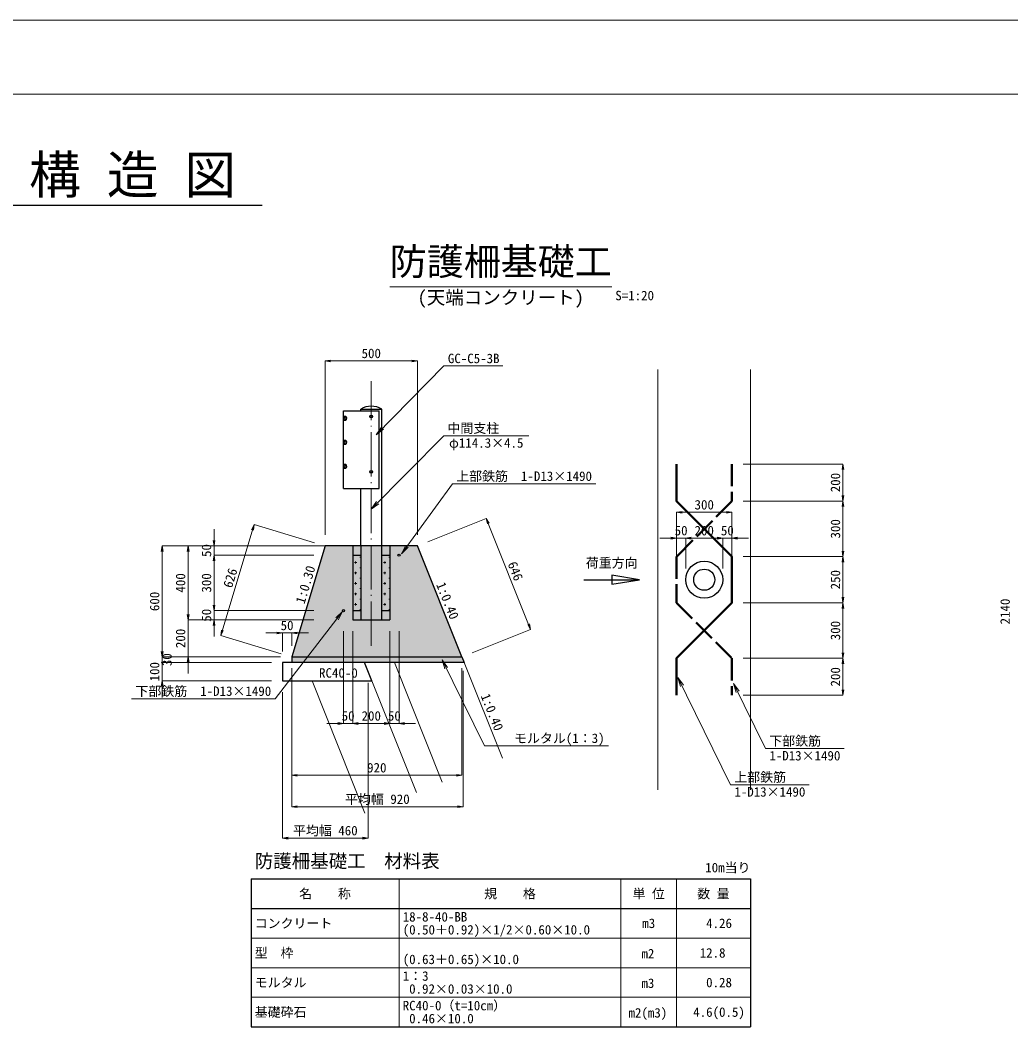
# Model space of a CAD drawing. Units: millimetres at full size, sheet at 1:20; some dimension numbers follow another scale. Extents: x 0 to 16820, y 0 to 11880.
# Drawn here: x 5802 to 11158, y 6438 to 11880 of the extents above; entities that cross this region are included whole.
import ezdxf
from ezdxf.enums import TextEntityAlignment as Align

# ---------------------------------------------------------------- set-up
doc = ezdxf.new("R2010")
doc.units = ezdxf.units.MM
doc.header["$LTSCALE"] = 20
doc.linetypes.add('DASHED', pattern=[7.5, 6, -1.5])
doc.linetypes.add('LONG_DASHED_DOTTED', pattern=[15.25, 12, -1.5, 0.25, -1.5])
for name, color, linetype, lineweight in [('D-MTR-FRAM', 7, 'Continuous', 25), ('D-MTR-LINE', 7, 'Continuous', 13), ('D-STR', 1, 'Continuous', 25), ('D-STR-DIM', 7, 'Continuous', 13), ('D-STR-HTXT', 7, 'Continuous', 13), ('D-STR-TXT', 7, 'Continuous', 13), ('V-nasSTD', 7, 'Continuous', 13)]:
    doc.layers.add(name, color=color, linetype=linetype, lineweight=lineweight)
doc.layers.add('D-MTR-TXT', color=7, linetype='Continuous')
doc.styles.add('ＭＳ ゴシック', font='')
doc.styles.get('ＭＳ ゴシック').set_extended_font_data('MS Gothic')

# ---------------------------------------------------------------- blocks, each defined once
blk = doc.blocks.new('open_arrow')
at = {"color": 0, "linetype": 'Continuous', "lineweight": -2}
blk.add_lwpolyline([(7.5, 1.25), (0, 0), (7.5, -1.25)], dxfattribs=at)
blk = doc.blocks.new('filled_dot')
at = {"color": 0, "linetype": 'Continuous', "lineweight": -2, "const_width": 1.25}
blk.add_lwpolyline([(-0.625, 0, 1), (0.625, 0, 1)], format="xyb", close=True, dxfattribs=at)

msp = doc.modelspace()

# ---------------------------------------------------------------- hatches: boundary and pattern name
at = {"layer": 'D-STR'}
msp.add_hatch(color=256, dxfattribs=at).paths.add_polyline_path([(7950, 9037.59), (8202, 8407.59), (7663.48, 8407.59), (7270, 8407.59), (7270, 8437.59), (7450, 9037.59)])

# ---------------------------------------------------------------- linework, layer by layer
at = {"layer": 'D-MTR-FRAM'}
for p, q in [((7050, 7237.59), (9750, 7237.59)), ((7050, 7237.59), (7050, 6437.59)), ((9750, 7237.59), (9750, 6437.59)), ((7050, 7077.59), (9750, 7077.59)), ((7050, 6437.59), (9750, 6437.59))]:
    msp.add_line(p, q, dxfattribs=at)
at = {"layer": 'D-MTR-LINE'}
for p, q in [((7850, 7237.59), (7850, 6437.59)), ((9050, 7237.59), (9050, 6437.59)), ((9350, 7237.59), (9350, 6437.59)), ((7050, 6917.59), (9750, 6917.59)), ((7050, 6917.59), (9750, 6917.59)), ((7050, 6757.59), (9750, 6757.59)), ((7050, 6597.59), (9750, 6597.59))]:
    msp.add_line(p, q, dxfattribs=at)
at = {"layer": 'D-STR', "lineweight": 13}
for p, q in [((9250, 9990.57), (9250, 7719.43)), ((9750, 9990.57), (9750, 7719.43)), ((7663.48, 8407.59), (7944.73, 7704.46)), ((7825.04, 8407.59), (8084.01, 7760.17)), ((8202, 8407.59), (8408.97, 7890.16)), ((7380.37, 8307.59), (7666.19, 7593.05))]:
    msp.add_line(p, q, dxfattribs=at)
at = {"layer": 'D-STR', "color": 3, "linetype": 'LONG_DASHED_DOTTED', "lineweight": 13}
msp.add_line((7700, 8497.36), (7700, 9928.56), dxfattribs=at)
at = {"layer": 'D-STR'}
for p, q in [((7550.68, 9347.59), (7550.68, 9767.59)), ((7550.68, 9767.59), (7742.68, 9767.59)), ((7642.85, 9777.59), (7757.15, 9777.59)), ((7642.85, 9767.59), (7642.85, 9777.59)), ((7742.68, 9347.59), (7742.68, 9767.59)), ((7757.15, 9037.59), (7757.15, 9777.59)), ((7550.68, 9347.59), (7742.68, 9347.59)), ((7642.85, 9037.59), (7642.85, 9347.59)), ((7600, 9037.59), (7600, 8637.59)), ((7642.85, 9037.59), (7642.85, 8637.59)), ((7757.15, 8637.59), (7757.15, 9037.59)), ((7800, 9037.59), (7800, 8637.59)), ((7600, 8987.59), (7642.85, 8987.59)), ((7757.15, 8987.59), (7800, 8987.59)), ((8850, 8855), (9150, 8855)), ((7600, 8687.59), (7642.85, 8687.59)), ((7757.15, 8687.59), (7800, 8687.59)), ((7600, 8637.59), (7800, 8637.59)), ((7642.85, 8637.59), (7757.15, 8637.59)), ((7270, 8437.59), (7270, 8407.59)), ((8190, 8437.59), (8202, 8407.59)), ((8202, 8407.59), (7663.48, 8407.59))]:
    msp.add_line(p, q, dxfattribs=at)
at = {"layer": 'D-STR', "color": 7, "lineweight": 13}
msp.add_line((7055.57, 9037.59), (7450, 9037.59), dxfattribs=at)
at = {"layer": 'D-STR', "lineweight": 50}
msp.add_lwpolyline([(9350, 8230), (9350, 8430), (9650, 8730), (9650, 8980), (9350, 9280), (9350, 9480)], dxfattribs=at)
at = {"layer": 'D-STR', "linetype": 'DASHED', "lineweight": 50}
msp.add_lwpolyline([(9650, 9480), (9650, 9280), (9350, 8980), (9350, 8730), (9650, 8430), (9650, 8230)], dxfattribs=at)
at = {"layer": 'D-STR'}
for points in [[(7270, 8437.59), (8190, 8437.59), (7950, 9037.59), (7450, 9037.59)], [(9000, 8830), (9150, 8855), (9000, 8880)], [(7270, 8407.59), (7220, 8407.59), (7220, 8307.59), (7703.48, 8307.59), (7663.48, 8407.59)]]:
    msp.add_lwpolyline(points, close=True, dxfattribs=at)
for centre, radius in [((7699.89, 9737.59), 7.5), ((7558.52, 9727.59), 5.5), ((7558.52, 9597.59), 5.5), ((7558.52, 9467.59), 5.5), ((7699.89, 9437.59), 7.5), ((7850, 8987.59), 6.25), ((9500, 8855), 100), ((9500, 8855), 57.15), ((7550, 8687.59), 6.25)]:
    msp.add_circle(centre, radius, dxfattribs=at)
for centre, radius, start, end in [((7700, 9676.83), 115.84, 60.43883, 119.56117), ((7558.52, 9727.59), 10, 218.43321, 141.56679), ((7558.52, 9597.59), 10, 218.43321, 141.56679), ((7558.52, 9467.59), 10, 218.43321, 141.56679)]:
    msp.add_arc(centre, radius, start, end, dxfattribs=at)
at = {"layer": 'D-STR-DIM'}
for p, q in [((7450, 10037.59), (7950, 10037.59)), ((7450, 9097.59), (7450, 10037.59)), ((7950, 9097.59), (7950, 10037.59)), ((9710, 9480), (10250, 9480)), ((10250, 9280), (10250, 9480)), ((9710, 9280), (10250, 9280)), ((9710, 9280), (10250, 9280)), ((10250, 8980), (10250, 9280)), ((9350, 9219.25), (9650, 9219.25)), ((9350, 8915), (9350, 9219.25)), ((9650, 8915), (9650, 9219.25)), ((6886.87, 8552.53), (7066.87, 9152.53)), ((7392.53, 9054.83), (7066.87, 9152.53)), ((8005.71, 9059.87), (8321.39, 9186.15)), ((8321.39, 9186.15), (8561.39, 8586.15)), ((6850, 8897.59), (6850, 9127.59)), ((6570, 8437.59), (6570, 9037.59)), ((7390, 9037.59), (6570, 9037.59)), ((6710, 8637.59), (6710, 9037.59)), ((7390, 9037.59), (6710, 9037.59)), ((7390, 9037.59), (6850, 9037.59)), ((9260, 9079.25), (9490, 9079.25)), ((9350, 8915), (9350, 9079.25)), ((9400, 8915), (9400, 9079.25)), ((9400, 9079.25), (9600, 9079.25)), ((9400, 8915), (9400, 9079.25)), ((9510, 9079.25), (9740, 9079.25)), ((9600, 8915), (9600, 9079.25)), ((9600, 8915), (9600, 9079.25)), ((9650, 8915), (9650, 9079.25)), ((6850, 8687.59), (6850, 8987.59)), ((7390, 8987.59), (6850, 8987.59)), ((7390, 8987.59), (6850, 8987.59)), ((9710, 8980), (10250, 8980)), ((9710, 8980), (10250, 8980)), ((10250, 8730), (10250, 8980)), ((6850, 8547.59), (6850, 8777.59)), ((6710, 8347.59), (6710, 8727.59)), ((9710, 8730), (10250, 8730)), ((9710, 8730), (10250, 8730)), ((10250, 8430), (10250, 8730)), ((7390, 8687.59), (6850, 8687.59)), ((7390, 8687.59), (6850, 8687.59)), ((7390, 8637.59), (6710, 8637.59)), ((7270, 8637.59), (6710, 8637.59)), ((7390, 8637.59), (6850, 8637.59)), ((7212.53, 8454.83), (6886.87, 8552.53)), ((7130, 8566.95), (7360, 8566.95)), ((7220, 8467.59), (7220, 8566.95)), ((7270, 8497.59), (7270, 8566.95)), ((7550, 8577.59), (7550, 8077.59)), ((7600, 8577.59), (7600, 8077.59)), ((7600, 8577.59), (7600, 8077.59)), ((7800, 8577.59), (7800, 8077.59)), ((7800, 8577.59), (7800, 8077.59)), ((7850, 8577.59), (7850, 8077.59)), ((8245.71, 8459.87), (8561.39, 8586.15)), ((6570, 8407.59), (6570, 8527.59)), ((7210, 8437.59), (6570, 8437.59)), ((7210, 8437.59), (6570, 8437.59)), ((7210, 8437.59), (6710, 8437.59)), ((6570, 8217.59), (6570, 8407.59)), ((7160, 8407.59), (6570, 8407.59)), ((7160, 8407.59), (6570, 8407.59)), ((9710, 8430), (10250, 8430)), ((9710, 8430), (10250, 8430)), ((10250, 8230), (10250, 8430)), ((7270, 8377.59), (7270, 7797.59)), ((7270, 8347.59), (7270, 7627.59)), ((8190, 8377.59), (8190, 7797.59)), ((8196, 8362.59), (8196, 7627.59)), ((7160, 8307.59), (6570, 8307.59)), ((7683.48, 8297.59), (7683.48, 7457.59)), ((7220, 8247.59), (7220, 7457.59)), ((9710, 8230), (10250, 8230)), ((7460, 8077.59), (7690, 8077.59)), ((7600, 8077.59), (7800, 8077.59)), ((7940, 8077.59), (7710, 8077.59)), ((7270, 7797.59), (8190, 7797.59)), ((7270, 7627.59), (8196, 7627.59)), ((7220, 7457.59), (7683.48, 7457.59))]:
    msp.add_line(p, q, dxfattribs=at)
for points in [[(7725.77, 9638.83), (8091.62, 10010.54), (8411.62, 10010.54)], [(7700, 9235.57), (8091.62, 9633.22), (8551.62, 9633.22)], [(7863.8, 8994.74), (8138.75, 9373.6), (8913.75, 9373.6)], [(7545.43, 8683.33), (7179.81, 8211.44), (6404.81, 8211.44)], [(8083.45, 8421.2), (8311.62, 7956.85), (8981.62, 7956.85)], [(9357.52, 8326.03), (9642.23, 7746.87), (10067.23, 7746.87)], [(9658.7, 8294.2), (9831.51, 7942.5), (10256.51, 7942.5)]]:
    msp.add_lwpolyline(points, dxfattribs=at)
at = {"layer": 'D-STR-HTXT', "lineweight": 25}
msp.add_line((5710, 10880), (7110, 10880), dxfattribs=at)
at = {"layer": 'D-STR-HTXT'}
for p, q in [((7609.58, 8947.97), (7621.58, 8947.97)), ((7615.58, 8953.97), (7615.58, 8941.97)), ((7637.86, 8976.25), (7642.85, 8976.25)), ((7766.73, 8947.97), (7778.73, 8947.97)), ((7772.73, 8953.97), (7772.73, 8941.97)), ((7795.01, 8976.25), (7800, 8976.25)), ((7609.58, 8891.4), (7621.58, 8891.4)), ((7615.58, 8897.4), (7615.58, 8885.4)), ((7637.86, 8919.68), (7642.85, 8919.68)), ((7766.73, 8891.4), (7778.73, 8891.4)), ((7772.73, 8897.4), (7772.73, 8885.4)), ((7795.01, 8919.68), (7800, 8919.68)), ((7609.58, 8834.83), (7621.58, 8834.83)), ((7615.58, 8840.83), (7615.58, 8828.83)), ((7637.86, 8863.12), (7642.85, 8863.12)), ((7766.73, 8834.83), (7778.73, 8834.83)), ((7772.73, 8840.83), (7772.73, 8828.83)), ((7795.01, 8863.12), (7800, 8863.12)), ((7609.58, 8778.26), (7621.58, 8778.26)), ((7615.58, 8784.26), (7615.58, 8772.26)), ((7637.86, 8806.55), (7642.85, 8806.55)), ((7766.73, 8778.26), (7778.73, 8778.26)), ((7772.73, 8784.26), (7772.73, 8772.26)), ((7795.01, 8806.55), (7800, 8806.55)), ((7609.58, 8721.69), (7621.58, 8721.69)), ((7615.58, 8727.69), (7615.58, 8715.69)), ((7637.86, 8749.98), (7642.85, 8749.98)), ((7766.73, 8721.69), (7778.73, 8721.69)), ((7772.73, 8727.69), (7772.73, 8715.69)), ((7795.01, 8749.98), (7800, 8749.98)), ((7637.86, 8693.41), (7642.85, 8693.41)), ((7795.01, 8693.41), (7800, 8693.41))]:
    msp.add_line(p, q, dxfattribs=at)
at = {"layer": 'D-STR-TXT'}
msp.add_line((7800, 10437.59), (9000, 10437.59), dxfattribs=at)
at = {"layer": 'V-nasSTD'}
for p, q in [((16820, 11880), (0, 11880)), ((16420, 11480), (400, 11480))]:
    msp.add_line(p, q, dxfattribs=at)

# ---------------------------------------------------------------- block references
at = {"layer": 'D-STR-DIM', "xscale": 4, "yscale": 4}
for p in [(7450, 10037.59), (9350, 9219.25), (9400, 9079.25), (9400, 9079.25), (9650, 9079.25), (7270, 8566.95), (7600, 8077.59), (7600, 8077.59), (7850, 8077.59), (7270, 7797.59), (7270, 7627.59), (7220, 7457.59)]:
    msp.add_blockref('open_arrow', p, dxfattribs=at)
at = {"layer": 'D-STR-DIM'}
for name, p, xscale, yscale, rotation in [('open_arrow', (7950, 10037.59), 4, 4, 180), ('open_arrow', (7725.77, 9638.83), 6.67, 6.67, 45.5), ('open_arrow', (10250, 9480), 4, 4, 270), ('open_arrow', (10250, 9280), 4, 4, 90), ('open_arrow', (7700, 9235.57), 6.67, 6.67, 45.4), ('open_arrow', (10250, 9280), 4, 4, 270), ('open_arrow', (9650, 9219.25), 4, 4, 180), ('open_arrow', (7066.87, 9152.53), 4, 4, 253.3), ('open_arrow', (8321.39, 9186.15), 4, 4, 291.8), ('open_arrow', (6570, 9037.59), 4, 4, 270), ('open_arrow', (6710, 9037.59), 4, 4, 270), ('open_arrow', (6850, 9037.59), 4, 4, 90), ('open_arrow', (7863.8, 8994.74), 6.67, 6.67, 54), ('open_arrow', (9350, 9079.25), 4, 4, 180), ('open_arrow', (9600, 9079.25), 4, 4, 180), ('open_arrow', (9600, 9079.25), 4, 4, 180), ('open_arrow', (6850, 8987.59), 4, 4, 270), ('open_arrow', (6850, 8987.59), 4, 4, 270), ('open_arrow', (10250, 8980), 4, 4, 90), ('open_arrow', (10250, 8980), 4, 4, 270), ('open_arrow', (6850, 8687.59), 4, 4, 90), ('open_arrow', (6850, 8687.59), 4, 4, 90), ('open_arrow', (10250, 8730), 4, 4, 90), ('open_arrow', (10250, 8730), 4, 4, 270), ('open_arrow', (6710, 8637.59), 4, 4, 90), ('open_arrow', (6710, 8637.59), 4, 4, 90), ('open_arrow', (7545.43, 8683.33), 6.67, 6.67, 232.2), ('open_arrow', (6850, 8637.59), 4, 4, 270), ('open_arrow', (8561.39, 8586.15), 4, 4, 111.8), ('open_arrow', (6886.87, 8552.53), 4, 4, 73.3), ('open_arrow', (7220, 8566.95), 4, 4, 180), ('open_arrow', (6570, 8437.59), 4, 4, 90), ('open_arrow', (6570, 8437.59), 4, 4, 90), ('open_arrow', (6710, 8437.59), 4, 4, 270), ('open_arrow', (10250, 8430), 4, 4, 90), ('filled_dot', (6570, 8407.59), 4.8, 4.8, 270), ('filled_dot', (6570, 8407.59), 4.8, 4.8, 90), ('open_arrow', (8083.45, 8421.2), 6.67, 6.67, 296.2), ('open_arrow', (10250, 8430), 4, 4, 270), ('open_arrow', (9357.52, 8326.03), 6.67, 6.67, 296.2), ('open_arrow', (6570, 8307.59), 4, 4, 270), ('open_arrow', (9658.7, 8294.2), 6.67, 6.67, 296.2), ('open_arrow', (10250, 8230), 4, 4, 90), ('open_arrow', (7550, 8077.59), 4, 4, 180), ('open_arrow', (7800, 8077.59), 4, 4, 180), ('open_arrow', (7800, 8077.59), 4, 4, 180), ('open_arrow', (8190, 7797.59), 4, 4, 180), ('open_arrow', (8196, 7627.59), 4, 4, 180), ('open_arrow', (7683.48, 7457.59), 4, 4, 180)]:
    msp.add_blockref(name, p, dxfattribs=dict(at, xscale=xscale, yscale=yscale, rotation=rotation))

# ---------------------------------------------------------------- texts
at = {"layer": 'D-MTR-TXT', "style": 'ＭＳ ゴシック'}
msp.add_text('防護柵基礎工\u3000材料表', height=73.31, dxfattribs=at).set_placement((7070, 7275.86), align=Align.BOTTOM_LEFT)
msp.add_text('10m当り', height=51.32, dxfattribs=at).set_placement((9750, 7257.59), align=Align.BOTTOM_RIGHT)
for s, p in [('名\u3000\u3000称', (7450, 7157.59)), ('規    格', (8450, 7157.59)), ('単 位', (9200, 7157.59)), ('数 量', (9550, 7157.59)), ('m3', (9200, 6997.59)), ('m2', (9195.26, 6833.68)), ('m3', (9195.26, 6673.68)), ('0.28', (9579.99, 6677.59)), ('m2(m3)', (9195.26, 6513.68)), ('4.6(0.5)', (9579.99, 6517.59))]:
    msp.add_text(s, height=51.32, dxfattribs=at).set_placement(p, align=Align.MIDDLE_CENTER)
for s, p in [('コンクリート', (7070, 6997.59)), ('18-8-40-BB', (7870, 7032.59)), ('(0.50＋0.92)×1/2×0.60×10.0', (7870, 6962.59)), ('型\u3000枠', (7070, 6837.59)), ('(0.63＋0.65)×10.0', (7870, 6802.59)), ('モルタル', (7070, 6677.59)), ('1：3', (7870, 6712.59)), (' 0.92×0.03×10.0', (7870, 6642.59)), ('RC40-0（t=10cm）', (7870, 6552.59)), ('基礎砕石', (7070, 6517.59)), (' 0.46×10.0', (7870, 6482.59))]:
    msp.add_text(s, height=51.32, dxfattribs=at).set_placement(p, align=Align.MIDDLE_LEFT)
for s, p in [('4.26', (9650, 6997.59)), ('12.8 ', (9650, 6837.59))]:
    msp.add_text(s, height=51.32, dxfattribs=at).set_placement(p, align=Align.MIDDLE_RIGHT)
at = {"layer": 'D-STR-DIM', "style": 'ＭＳ ゴシック'}
for s, p in [('500', (7700, 10037.59)), ('GC-C5-3B', (8253.76, 10010.22)), ('中間支柱', (8251.62, 9633.22)), ('φ114.3×4.5', (8321.62, 9553.22)), ('上部鉄筋\u30001-D13×1490', (8526.25, 9373.6)), ('300', (9500, 9219.25)), ('50', (9375, 9079.25)), ('200', (9500, 9079.25)), ('50', (9625, 9079.25)), ('50', (7245, 8566.95)), ('下部鉄筋\u30001-D13×1490', (6792.31, 8211.44)), ('50', (7575, 8077.59)), ('200', (7700, 8077.59)), ('50', (7825, 8077.59)), ('\u3000\u3000モルタル(1：3)', (8646.62, 7956.85)), ('下部鉄筋', (9991.51, 7942.5)), ('1-D13×1490', (10044.01, 7862.5)), ('920', (7730, 7797.59)), ('上部鉄筋', (9802.23, 7746.87)), ('1-D13×1490', (9854.73, 7666.87)), ('平均幅 920', (7733, 7627.59)), ('平均幅 460', (7451.74, 7457.59))]:
    msp.add_text(s, height=51.32, dxfattribs=at).set_placement(p, align=Align.BOTTOM_CENTER)
for s, rotation, p in [('200', 90, (10250, 9380)), ('300', 90, (10250, 9130)), ('50', 90, (6850, 9012.59)), ('1:0.30', 73.301, (7383.71, 8816.62)), ('646', 291.801, (8441.39, 8886.15)), ('400', 90, (6710, 8837.59)), ('300', 90, (6850, 8837.59)), ('626', 73.301, (6976.87, 8852.53)), ('250', 90, (10250, 8855)), ('1:0.40', 291.801, (8074.57, 8726.17)), ('600', 90, (6570, 8737.59)), ('2140', 90, (11167.28, 8682.9)), ('50', 90, (6850, 8662.59)), ('300', 90, (10250, 8580)), ('200', 90, (6710, 8537.59)), ('100', 90, (6570, 8357.59)), ('200', 90, (10250, 8330)), ('1:0.40', 291.801, (8315.4, 8124.09))]:
    msp.add_text(s, height=51.32, rotation=rotation, dxfattribs=at).set_placement(p, align=Align.BOTTOM_CENTER)
msp.add_text('30', height=51.32, rotation=90, dxfattribs=at).set_placement((6570, 8422.59), align=Align.TOP_CENTER)
msp.add_text('RC40-0', height=51.32, dxfattribs=at).set_placement((7522.49, 8350.95), align=Align.MIDDLE_CENTER)
at = {"layer": 'D-STR-TXT', "style": 'ＭＳ ゴシック'}
for s, height, p in [(' 構 造 図 ', 205.3, (6410, 10880)), ('防護柵基礎工', 146.6, (8400, 10457.59)), ('荷重方向', 51.32, (9000, 8905))]:
    msp.add_text(s, height=height, dxfattribs=at).set_placement(p, align=Align.BOTTOM_CENTER)
msp.add_text('(天端コンクリート)', height=73.31, dxfattribs=at).set_placement((8400, 10417.59), align=Align.TOP_CENTER)
msp.add_text('S=1:20', height=51.32, dxfattribs=at).set_placement((9019.15, 10350.17), align=Align.BOTTOM_LEFT)

doc.saveas('drawing.dxf')
